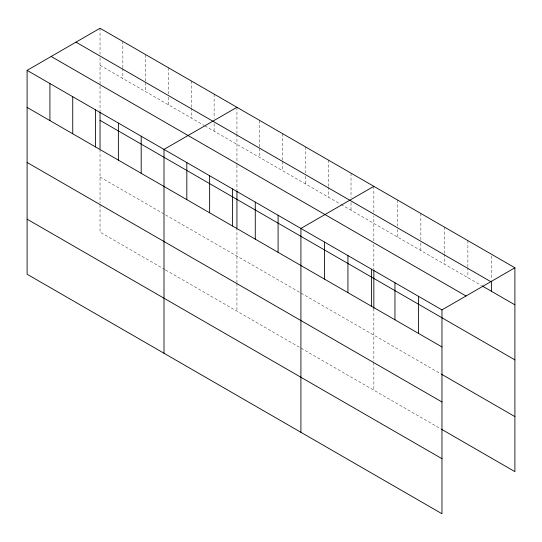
<?xml version="1.0" encoding="UTF-8"?>
<svg xmlns="http://www.w3.org/2000/svg" width="542" height="542" viewBox="0 0 542 542"><rect width="100%" height="100%" fill="white"/><g stroke="black" fill="none" stroke-linecap="round" stroke-linejoin="round"><path stroke-width="0.41" stroke-dasharray="2.71 2.03" d="M373.844 244.252L373.844 269.272M373.844 240.912L373.844 215.818M100.033 65.318L204.138 125.419M204.856 125.832L340.335 204.049M341.047 204.463L481.418 285.505M100.033 177.071L164.924 214.53M165.635 214.944L440.809 373.817M164.924 269.577L100.033 232.112L100.033 204.591M165.635 269.991L440.809 428.858M491.391 255.885L491.391 279.469M467.882 240.628L467.882 266.739M467.882 267.585L467.882 277.694M444.372 227.057L444.372 253.168M444.372 254.008L444.372 264.117M420.863 213.487L420.863 239.598M420.863 242.965L420.863 250.546M397.354 199.91L397.354 226.021M397.354 229.395L397.354 236.976M373.844 186.34L373.844 212.45M373.844 308.466L373.844 361.006M373.844 362.673L373.844 390.199M351.026 173.169L351.026 197.593M351.026 202.647L351.026 210.228M328.208 159.992L328.208 186.102M328.208 186.943L328.208 197.051M305.397 146.821L305.397 172.932M305.397 176.299L305.397 183.88M282.578 133.644L282.578 160.601M282.578 161.441L282.578 170.703M259.76 120.473L259.76 147.424M259.76 148.264L259.76 157.532M236.942 107.296L236.942 133.407M236.942 134.253L236.942 164.375M236.942 165.208L236.942 190.228M236.942 227.755L236.942 282.802M236.942 283.635L236.942 311.155M214.124 94.125L214.124 118.549M214.124 123.603L214.124 131.184M191.306 80.954L191.306 107.059M191.306 107.905L191.306 118.014M168.487 67.777L168.487 93.888M168.487 97.255L168.487 104.836M145.669 54.606L145.669 81.557M145.669 82.398L145.669 91.666M122.851 41.429L122.851 67.54M122.851 68.38L122.851 78.488M100.033 28.259L100.033 54.369M100.033 57.737L100.033 85.331M100.033 86.164L100.033 111.185M100.033 149.551L100.033 202.925"/><path stroke-width="0.81" d="M27.1 70.365L441.967 309.888L441.967 513.741L27.1 274.225L27.1 70.365L100.033 28.259L514.9 267.775L514.9 471.635L441.527 429.271M236.942 107.296L164.002 149.409L164.002 353.262M373.844 186.34L300.912 228.446L300.912 432.306M441.967 309.888L514.9 267.775M75.968 42.154L490.828 281.671M482.129 285.919L514.9 304.834M51.172 56.47L466.032 295.986M100.033 120.358L514.9 359.881M27.1 107.424L441.967 346.948M441.527 374.231L514.9 416.588M27.1 162.471L441.967 401.988M27.1 219.178L441.967 458.701M491.391 281.156L491.391 291.264M418.458 296.311L418.458 333.371M394.949 282.741L394.949 319.8M373.844 270.106L373.844 308.466M371.439 269.164L371.439 306.23M347.93 255.594L347.93 292.653M324.421 242.023L324.421 279.083M278.093 215.276L278.093 252.335M255.275 202.105L255.275 239.164M236.942 191.062L236.942 227.755M232.457 188.928L232.457 225.987M209.639 175.757L209.639 212.816M186.821 162.58L186.821 199.639M141.191 136.232L141.191 173.291M118.373 123.061L118.373 160.12M100.033 112.018L100.033 148.718M95.555 109.884L95.555 146.95M72.736 96.713L72.736 133.772M49.918 83.543L49.918 120.602"/></g></svg>
